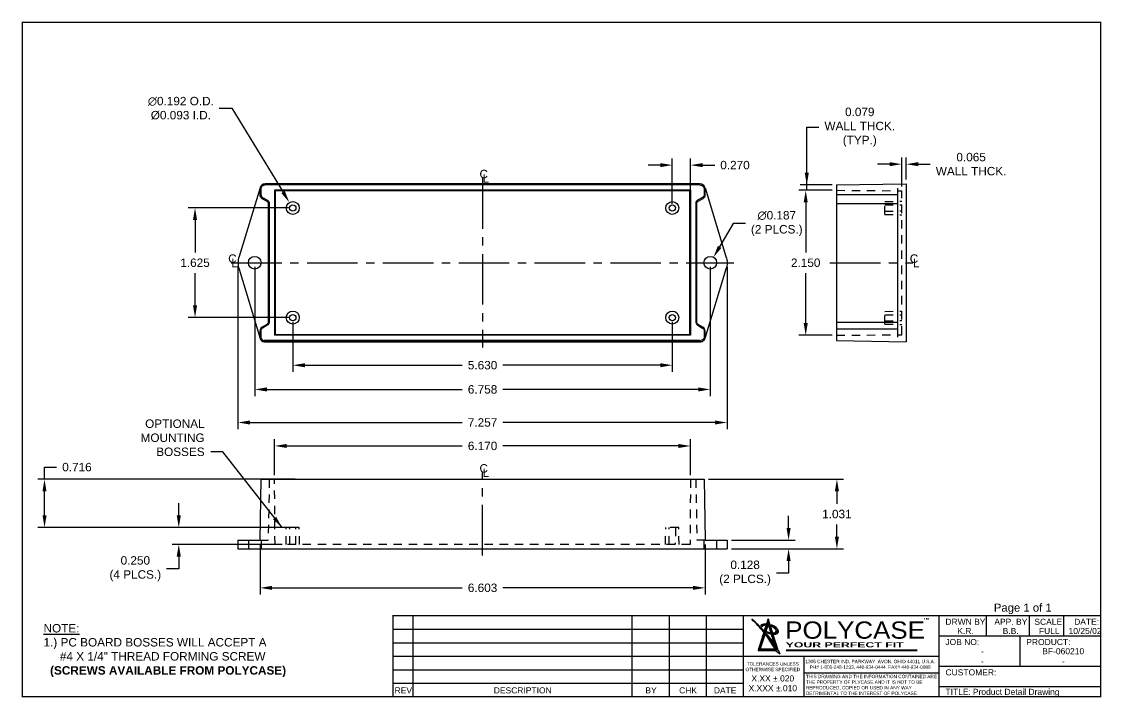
# Model space of a CAD drawing. Header units: inches. Extents: x -16.3 to 16, y 0 to 67.8.
# Drawn here: x -0.01 to 16.01, y -0.01 to 10.01 of the extents above; entities that cross this region are included whole.
import ezdxf
from ezdxf.enums import TextEntityAlignment as Align

# ---------------------------------------------------------------- set-up
doc = ezdxf.new("R2010")
doc.units = ezdxf.units.IN
doc.header["$MEASUREMENT"] = 0
doc.header["$PDMODE"] = 34
doc.header["$PDSIZE"] = 0.005
doc.linetypes.add('CENTER2', pattern=[1.125, 0.75, -0.125, 0.125, -0.125])
doc.linetypes.add('HIDDEN2', pattern=[0.1875, 0.125, -0.0625])
doc.layers.get('0').update_dxf_attribs({"linetype": 'CONTINUOUS'})
doc.layers.get('DEFPOINTS').update_dxf_attribs({"linetype": 'CONTINUOUS'})
doc.layers.add('BF-020215', color=14, linetype='CONTINUOUS')
doc.layers.add('BF060201', color=14, linetype='CONTINUOUS')
doc.styles.add('ROMANS', font='romab___.ttf', dxfattribs={"height": 0.125})
doc.styles.add('SANSSERIFBOLDOBLIQUE', font='sasbo___.pfb', dxfattribs={"width": 1.075, "height": 0.125})
doc.styles.get("Standard").update_dxf_attribs({"font": 'arial.ttf'})
doc.dimstyles.get("Standard").update_dxf_attribs({"dimtxt": 0.125, "dimasz": 0.18, "dimexe": 0.1, "dimexo": 0.0625, "dimgap": 0.09, "dimtad": 0, "dimtih": 1, "dimtoh": 1, "dimdec": 3, "dimzin": 0, "dimdsep": 46, "dimtxsty": 'Standard', "dimcen": 0.03, "dimclrd": 1, "dimclre": 1, "dimclrt": 4, "dimaunit": 1, "dimadec": 0, "dimazin": 0, "dimtfac": 1, "dimtdec": 1, "dimtofl": 0, "dimtmove": 0, "dimatfit": 3, "dimfxl": 1, "dimtolj": 1, "dimtzin": 0, "dimarcsym": 0})
doc.dimstyles.new('STANDARD$3', dxfattribs={"dimtxt": 0.125, "dimasz": 0.18, "dimexe": 0.1, "dimexo": 0.0625, "dimgap": 0.09, "dimtad": 0, "dimtih": 1, "dimtoh": 1, "dimdec": 3, "dimzin": 0, "dimdsep": 46, "dimtxsty": 'Standard', "dimcen": 0, "dimclrd": 1, "dimclre": 1, "dimclrt": 4, "dimaunit": 1, "dimadec": 0, "dimazin": 0, "dimtfac": 1, "dimtdec": 1, "dimtofl": 0, "dimtmove": 0, "dimatfit": 3, "dimfxl": 1, "dimtolj": 1, "dimtzin": 0, "dimarcsym": 0})
doc.dimstyles.new('STANDARD$7', dxfattribs={"dimtxt": 0.125, "dimasz": 0.18, "dimexe": 0.1, "dimexo": 0.0625, "dimgap": 0.09, "dimtad": 0, "dimtih": 1, "dimtoh": 1, "dimdec": 3, "dimzin": 0, "dimdsep": 46, "dimtxsty": 'Standard', "dimcen": 0.03, "dimclrd": 1, "dimclre": 1, "dimclrt": 4, "dimaunit": 1, "dimadec": 0, "dimazin": 0, "dimtfac": 1, "dimtdec": 1, "dimtofl": 0, "dimtmove": 0, "dimatfit": 3, "dimfxl": 1, "dimtolj": 1, "dimtzin": 0, "dimarcsym": 0})
pattern_1 = [(45, (-3.289467, -3.0012776), (-0.004010624, 0.004010624), []), (135, (-3.289467, -3.0012776), (-0.004010624, -0.004010624), [])]

# ---------------------------------------------------------------- blocks, each defined once
blk = doc.blocks.new('REVGRID')
at = {"color": 14}
for p, q in [((-5.2, 1), (0, 1)), ((-5.2, 0.8), (0, 0.8)), ((-5.2, 0.6), (0, 0.6)), ((-5.2, 0.4), (0, 0.4))]:
    blk.add_line(p, q, dxfattribs=at)
at = {"color": 14, "const_width": 0.02}
for points in [[(-5.2, 0), (-5.2, 1.2), (0, 1.2)], [(-5.2, 0.2), (0, 0.2)]]:
    blk.add_lwpolyline(points, dxfattribs=at)
at = {"color": 14}
for points in [[(-4.9, 0), (-4.9, 1.2)], [(-1.65, 0), (-1.65, 1.2)], [(-1.1, 0), (-1.1, 1.2)], [(-0.55, 0), (-0.55, 1.2)]]:
    blk.add_lwpolyline(points, dxfattribs=at)
at = {"color": 4}
for s, p in [('REV', (-5.047, 0.049)), ('DESCRIPTION', (-3.275, 0.049)), ('BY', (-1.372, 0.049)), ('CHK', (-0.822, 0.049)), ('DATE', (-0.272, 0.049))]:
    blk.add_text(s, height=0.09, dxfattribs=at).set_placement(p, align=Align.CENTER)
blk = doc.blocks.new('POLYCASELOGO')
h = blk.add_hatch()
h.set_pattern_fill('ANSI37', color=5, scale=0.045375, style=0)
h.set_pattern_definition(pattern_1)
edge = h.paths.add_edge_path()
edge.add_line((0.242, 0.375), (0.236, 0.357))
edge.add_arc((-1.139, -0.742), 1.76, 38.6083, 47.2021)
edge.add_arc((-1.004, -0.758), 1.684, 42.2607, 50.9427, ccw=False)
h = blk.add_hatch()
h.set_pattern_fill('ANSI37', color=5, scale=0.045375, style=0)
h.set_pattern_definition(pattern_1)
h.paths.add_polyline_path([(0.299, 0.555), (0.327, 0.467), (0.332, 0.449), (0.365, 0.345), (0.371, 0.327), (0.344, 0.33), (0.339, 0.348), (0.299, 0.474), (0.261, 0.354), (0.255, 0.333), (0.236, 0.357), (0.242, 0.375), (0.269, 0.46), (0.274, 0.476)])
h = blk.add_hatch()
h.set_pattern_fill('ANSI37', color=5, scale=0.045375, style=0)
h.set_pattern_definition(pattern_1)
h.paths.add_polyline_path([(0.184, 0.11), (0.401, 0.11), (0.414, 0.086), (0.151, 0.086), (0.236, 0.357), (0.255, 0.333)])
h = blk.add_hatch()
h.set_pattern_fill('ANSI37', color=5, scale=0.045375, style=0)
h.set_pattern_definition(pattern_1)
edge = h.paths.add_edge_path()
edge.add_line((0.274, 0.476), (0.269, 0.46))
edge.add_arc((0.261, 0.4), 0.0602, 82.8919, 145.8761)
edge.add_line((0.212, 0.434), (0.19, 0.455))
edge.add_arc((0.258, 0.36), 0.117, 82.1103, 125.2835, ccw=False)
h = blk.add_hatch()
h.set_pattern_fill('ANSI37', color=5, scale=0.045375, style=0)
h.set_pattern_definition(pattern_1)
edge = h.paths.add_edge_path()
edge.add_line((0.344, 0.33), (0.371, 0.327))
edge.add_arc((-1.004, -0.758), 1.684, 34.1845, 41.3025)
edge.add_arc((-1.139, -0.742), 1.76, 28.9558, 37.6535)
edge.add_line((0.344, 0.33), (0.389, 0.188))
edge.add_line((0.371, 0.327), (0.439, 0.11))
edge.add_line((0.255, 0.333), (0.261, 0.354))
edge.add_arc((-1.004, -0.758), 1.684, 28.1679, 31.0386)
edge.add_line((0.42, 0.076), (0.48, 0.037))
edge.add_arc((-1.139, -0.742), 1.76, 27.6696, 28.0594)
edge.add_line((0.401, 0.11), (0.414, 0.086))
h = blk.add_hatch()
h.set_pattern_fill('ANSI37', color=5, scale=0.045375, style=0)
h.set_pattern_definition(pattern_1)
edge = h.paths.add_edge_path()
edge.add_arc((0.368, 0.549), 0.203, 241.2726, 261.6979)
edge.add_line((0.339, 0.348), (0.344, 0.33))
edge.add_arc((0.379, 0.544), 0.217, 245.8146, 260.9815, ccw=False)
edge.add_line((0.289, 0.346), (0.27, 0.37))
h = blk.add_hatch()
h.set_pattern_fill('ANSI37', color=5, scale=0.045375, style=0)
h.set_pattern_definition(pattern_1)
edge = h.paths.add_edge_path()
edge.add_arc((0.293, 0.295), 0.159, 44.8945, 75.721)
edge.add_line((0.332, 0.449), (0.327, 0.467))
edge.add_arc((0.297, 0.284), 0.186, 38.7886, 80.8128, ccw=False)
edge.add_arc((0.391, 0.361), 0.0633, 6.4018, 37.4499, ccw=False)
edge.add_arc((0.417, 0.37), 0.0374, 284.5084, 357.5532, ccw=False)
edge.add_arc((0.384, 0.451), 0.125, 266.5103, 289.6986, ccw=False)
edge.add_arc((0.379, 0.544), 0.217, 267.9148, 269.5114, ccw=False)
edge.add_line((0.371, 0.327), (0.365, 0.345))
edge.add_arc((0.368, 0.549), 0.203, 269.0587, 275.3152)
edge.add_arc((0.389, 0.377), 0.0313, 266.7706, 394.9895)
edge.add_arc((0.362, 0.365), 0.0603, 30.5831, 44.1349)
at = {"color": 5}
for p, q in [((0.299, 0.555), (0.274, 0.476)), ((0.299, 0.555), (0.327, 0.467)), ((0.236, 0.357), (0.151, 0.086)), ((0.255, 0.333), (0.184, 0.11)), ((0.269, 0.46), (0.242, 0.375)), ((0.299, 0.474), (0.261, 0.354)), ((0.299, 0.474), (0.339, 0.348)), ((0.332, 0.449), (0.365, 0.345)), ((0.344, 0.33), (0.389, 0.188)), ((0.371, 0.327), (0.439, 0.11)), ((0.151, 0.086), (0.414, 0.086)), ((0.184, 0.11), (0.401, 0.11)), ((0.401, 0.11), (0.414, 0.086)), ((0.42, 0.076), (0.48, 0.037))]:
    blk.add_line(p, q, dxfattribs=at)
at = {"color": 5, "linetype": 'Continuous'}
for p, q in [((0.212, 0.434), (0.19, 0.455)), ((0.27, 0.37), (0.289, 0.346))]:
    blk.add_line(p, q, dxfattribs=at)
at = {"color": 5, "const_width": 0.0284}
blk.add_lwpolyline([(0.565, 0.087), (2.515, 0.087)], dxfattribs=at)
at = {"color": 5}
for centre, radius, start, end in [((-1.139, -0.742), 1.76, 38.6083, 47.2021), ((-1.004, -0.758), 1.684, 42.2607, 50.9427), ((-1.139, -0.742), 1.76, 28.9558, 37.6535), ((-1.004, -0.758), 1.684, 34.1845, 41.3025), ((-1.139, -0.742), 1.76, 27.6696, 28.0594), ((-1.004, -0.758), 1.684, 28.1679, 31.0386)]:
    blk.add_arc(centre, radius, start, end, dxfattribs=at)
at = {"color": 5, "linetype": 'Continuous'}
for centre, radius, start, end in [((0.258, 0.36), 0.117, 82.1103, 125.2835), ((0.261, 0.4), 0.0602, 82.8919, 145.8761), ((0.368, 0.549), 0.203, 241.2726, 261.6979), ((0.379, 0.544), 0.217, 245.8146, 260.9815), ((0.297, 0.284), 0.186, 38.7886, 80.8128), ((0.293, 0.295), 0.159, 44.8945, 75.721), ((0.368, 0.549), 0.203, 269.0587, 275.3152), ((0.379, 0.544), 0.217, 267.9148, 269.5114), ((0.384, 0.451), 0.125, 266.5103, 289.6986), ((0.389, 0.377), 0.0313, 266.7706, 34.9895), ((0.362, 0.365), 0.0603, 30.5831, 44.1349), ((0.417, 0.37), 0.0374, 284.5084, 357.5532), ((0.391, 0.361), 0.0633, 6.4018, 37.4499)]:
    blk.add_arc(centre, radius, start, end, dxfattribs=at)
at = {"color": 5, "linetype": 'Continuous', "style": 'SANSSERIFBOLDOBLIQUE', "width": 1.075}
blk.add_text('POLYCASE', height=0.2561, dxfattribs=at).set_placement((0.554, 0.26))
at = {"color": 5, "style": 'ROMANS'}
for s, height, width, p in [('TM', 0.0284, 1.4, (2.608, 0.541)), ('YOUR PERFECT FIT', 0.07565, 1.8, (0.561, 0.132))]:
    blk.add_text(s, height=height, dxfattribs=dict(at, width=width)).set_placement(p)
blk = doc.blocks.new('TITLEBLK')
at = {"color": 14, "const_width": 0.02}
for points in [[(-5.3, 1.2), (0, 1.2)], [(-2.4, 0), (-2.4, 1.2)], [(-1.697, 0.9), (-1.697, 1.2)], [(-1.061, 0.9), (-1.061, 1.2)], [(-0.551, 0.9), (-0.551, 1.2)], [(-2.4, 0.9), (0, 0.9)], [(-1.2, 0.45), (-1.2, 0.9)], [(-5.3, 0.6), (-2.4, 0.6)], [(-4.4, 0), (-4.4, 0.6)], [(-4.4, 0.35), (-2.4, 0.35)], [(-2.4, 0.45), (0, 0.45)], [(-2.4, 0.15), (0, 0.15)]]:
    blk.add_lwpolyline(points, dxfattribs=at)
at = {"color": 14}
blk.add_lwpolyline([(-5.3, 0, 0.02, 0.02, 0), (-5.3, 1.2, 0.02, 0.02, 0)], format="xyseb", dxfattribs=at)
blk.add_blockref('POLYCASELOGO', (-5.235, 0.6))
at = {"color": 4}
for s, p in [('DRWN BY', (-2.304, 1.066)), ('APP. BY', (-1.578, 1.066)), ('JOB NO:', (-2.305, 0.766)), ('PRODUCT:', (-1.105, 0.766)), ('CUSTOMER:', (-2.303, 0.316)), ('TITLE:', (-2.303, 0.027))]:
    blk.add_text(s, height=0.09, dxfattribs=at).set_placement(p)
for s, p in [('SCALE:', (-0.761, 1.066)), ('DATE:', (-0.209, 1.066))]:
    blk.add_text(s, height=0.09, dxfattribs=at).set_placement(p, align=Align.CENTER)
at = {"char_height": 0.05}
for s, insert, width, attachment_point in [('\\C4;TOLERANCES UNLESS\\POTHERWISE SPECIFIED', (-4.865, 0.445), 1.242, 5), ('{\\C4;1305 CHESTER IND. PARKWAY  AVON, OHIO 44011 U.S.A.\\PPH# 1-800-248-1233, 440-934-0444  FAX# 440-934-0088}', (-3.42, 0.476), 2, 5), ('\\C4;THIS DRAWING AND THE INFORMATION CONTAINED ARE THE PROPERTY OF PLYCASE AND IT IS NOT TO BE REPRODUCED, COPIED OR USED IN ANY WAY DETRIMENTAL TO THE INTEREST OF POLYCASE.', (-4.374, 0.325), 2, 1)]:
    blk.add_mtext(s, dxfattribs=dict(at, insert=insert, width=width, attachment_point=attachment_point))
at = {"color": 4, "flags": 8}
for tag, height, p in [('PAGES', 0.12, (-1.157, 1.321)), ('DRWN_BY', 0.09, (-2.005, 0.975)), ('APPRV_BY', 0.09, (-1.336, 0.975)), ('SCALE', 0.09, (-0.763, 0.975)), ('DATE', 0.09, (-0.232, 0.975)), ('JOB_NUMBER', 0.09, (-1.757, 0.675)), ('PRODUCT', 0.09, (-0.557, 0.675)), ('JOB_NUMBER', 0.09, (-1.757, 0.525)), ('PRODUCT', 0.09, (-0.557, 0.525))]:
    blk.add_attdef(tag, text='', height=height, dxfattribs=at).set_placement(p, align=Align.MIDDLE_CENTER)
for p in [(-4.865, 0.226), (-4.865, 0.081)]:
    blk.add_attdef('TOLERANCE', text='', height=0.09, dxfattribs=at).set_placement(p, align=Align.CENTER)
for tag, p in [('CUSTOMER_NAME', (-2.299, 0.197)), ('DRAWING_TITLE', (-1.897, 0.027))]:
    blk.add_attdef(tag, p, '', height=0.09, dxfattribs=at)
blk = doc.blocks.new('*D10')
at = {"layer": 'BF060201', "color": 1, "lineweight": -2, "transparency": 16777216}
for p, q in [((3.744, 3.286), (3.744, 3.818)), ((3.924, 3.718), (6.528, 3.718)), ((9.734, 3.718), (7.13, 3.718)), ((9.914, 3.286), (9.914, 3.818))]:
    blk.add_line(p, q, dxfattribs=at)
at = {"layer": 'BF060201', "color": 1, "transparency": 16777216}
for points in [[(3.924, 3.748), (3.924, 3.688), (3.744, 3.718)], [(9.734, 3.748), (9.734, 3.688), (9.914, 3.718)]]:
    blk.add_solid(points, dxfattribs=at)
at = {"layer": 'DEFPOINTS', "color": 0, "transparency": 16777216}
for p in [(3.744, 3.718), (3.744, 3.224), (9.914, 3.224)]:
    blk.add_point(p, dxfattribs=at)
at = {"layer": 'BF060201', "color": 4, "transparency": 16777216, "insert": (6.829, 3.718), "char_height": 0.125, "attachment_point": 5}
blk.add_mtext('\\A1;6.170', dxfattribs=at)
blk = doc.blocks.new('*D7')
at = {"layer": 'BF060201', "color": 1, "lineweight": -2, "transparency": 16777216}
for p, q in [((3.2, 6.372), (3.2, 3.966)), ((10.457, 6.372), (10.457, 3.966)), ((3.38, 4.066), (6.528, 4.066)), ((10.277, 4.066), (7.129, 4.066))]:
    blk.add_line(p, q, dxfattribs=at)
at = {"layer": 'BF060201', "color": 1, "transparency": 16777216}
for points in [[(3.38, 4.096), (3.38, 4.036), (3.2, 4.066)], [(10.277, 4.096), (10.277, 4.036), (10.457, 4.066)]]:
    blk.add_solid(points, dxfattribs=at)
at = {"layer": 'DEFPOINTS', "color": 0, "transparency": 16777216}
for p in [(3.2, 6.434), (10.457, 6.434), (3.2, 4.066)]:
    blk.add_point(p, dxfattribs=at)
at = {"layer": 'BF060201', "color": 4, "transparency": 16777216, "insert": (6.829, 4.066), "char_height": 0.125, "attachment_point": 5}
blk.add_mtext('\\A1;7.257', dxfattribs=at)
blk = doc.blocks.new('*D5')
at = {"layer": 'BF060201', "color": 1, "lineweight": -2, "transparency": 16777216}
for p, q in [((3.45, 6.372), (3.45, 4.456)), ((10.208, 6.372), (10.208, 4.456)), ((3.63, 4.556), (6.527, 4.556)), ((10.028, 4.556), (7.13, 4.556))]:
    blk.add_line(p, q, dxfattribs=at)
at = {"layer": 'BF060201', "color": 1, "transparency": 16777216}
for points in [[(3.63, 4.586), (3.63, 4.526), (3.45, 4.556)], [(10.028, 4.586), (10.028, 4.526), (10.208, 4.556)]]:
    blk.add_solid(points, dxfattribs=at)
at = {"layer": 'DEFPOINTS', "color": 0, "transparency": 16777216}
for p in [(3.45, 6.434), (10.208, 6.434), (3.45, 4.556)]:
    blk.add_point(p, dxfattribs=at)
at = {"layer": 'BF060201', "color": 4, "transparency": 16777216, "insert": (6.829, 4.556), "char_height": 0.125, "attachment_point": 5}
blk.add_mtext('\\A1;6.758', dxfattribs=at)
blk = doc.blocks.new('*D4')
at = {"layer": 'BF060201', "color": 1, "lineweight": -2, "transparency": 16777216}
for p, q in [((4.014, 5.559), (4.014, 4.815)), ((9.644, 5.559), (9.644, 4.815)), ((4.194, 4.915), (6.528, 4.915)), ((9.464, 4.915), (7.129, 4.915))]:
    blk.add_line(p, q, dxfattribs=at)
at = {"layer": 'BF060201', "color": 1, "transparency": 16777216}
for points in [[(4.194, 4.945), (4.194, 4.885), (4.014, 4.915)], [(9.464, 4.945), (9.464, 4.885), (9.644, 4.915)]]:
    blk.add_solid(points, dxfattribs=at)
at = {"layer": 'DEFPOINTS', "color": 0, "transparency": 16777216}
for p in [(4.014, 5.622), (9.644, 5.622), (9.644, 4.915)]:
    blk.add_point(p, dxfattribs=at)
at = {"layer": 'BF060201', "color": 4, "transparency": 16777216, "insert": (6.829, 4.915), "char_height": 0.125, "attachment_point": 5}
blk.add_mtext('\\A1;5.630', dxfattribs=at)
blk = doc.blocks.new('*D13')
at = {"layer": 'BF060201', "color": 1, "lineweight": -2, "transparency": 16777216}
for p, q in [((2.322, 2.688), (2.322, 2.868)), ((3.855, 2.508), (2.222, 2.508)), ((3.855, 2.258), (2.222, 2.258)), ((2.322, 2.078), (2.322, 1.898)), ((2.322, 1.898), (2.142, 1.898))]:
    blk.add_line(p, q, dxfattribs=at)
at = {"layer": 'BF060201', "color": 1, "transparency": 16777216}
for points in [[(2.292, 2.688), (2.352, 2.688), (2.322, 2.508)], [(2.292, 2.078), (2.352, 2.078), (2.322, 2.258)]]:
    blk.add_solid(points, dxfattribs=at)
at = {"layer": 'DEFPOINTS', "color": 0, "transparency": 16777216}
for p in [(3.917, 2.508), (2.322, 2.258), (3.917, 2.258)]:
    blk.add_point(p, dxfattribs=at)
at = {"layer": 'BF060201', "color": 4, "transparency": 16777216, "insert": (1.677, 1.898), "char_height": 0.125, "attachment_point": 5}
blk.add_mtext('\\A1;0.250\\P(4 PLCS.)', dxfattribs=at)
blk = doc.blocks.new('CL')
at = {"color": 4}
for s, p in [('C', (-0.045, -0.001)), ('L', (0.002, -0.066))]:
    blk.add_text(s, height=0.125, dxfattribs=at).set_placement(p)
blk = doc.blocks.new('*D15')
at = {"layer": 'BF060201', "color": 1, "lineweight": -2, "transparency": 16777216}
for p, q in [((2.922, 8.725), (3.11, 8.725)), ((3.11, 8.725), (3.87, 7.482))]:
    blk.add_line(p, q, dxfattribs=at)
at = {"layer": 'BF060201', "color": 1, "transparency": 16777216}
blk.add_solid([(3.895, 7.498), (3.844, 7.467), (3.963, 7.329)], dxfattribs=at)
at = {"layer": 'DEFPOINTS', "color": 0, "transparency": 16777216}
for p in [(3.963, 7.329), (4.064, 7.165)]:
    blk.add_point(p, dxfattribs=at)
at = {"layer": 'BF060201', "color": 4, "transparency": 16777216, "insert": (2.353, 8.725), "char_height": 0.125, "attachment_point": 5}
blk.add_mtext('\\A1;∅0.192 O.D.\\P%%c0.093 I.D.', dxfattribs=at)
blk = doc.blocks.new('*D6')
at = {"layer": 'BF060201', "color": 1, "lineweight": -2, "transparency": 16777216}
for p, q in [((3.951, 7.247), (2.463, 7.247)), ((2.563, 7.067), (2.563, 6.588)), ((2.563, 5.802), (2.563, 6.28)), ((3.951, 5.622), (2.463, 5.622))]:
    blk.add_line(p, q, dxfattribs=at)
at = {"layer": 'BF060201', "color": 1, "transparency": 16777216}
for points in [[(2.533, 7.067), (2.593, 7.067), (2.563, 7.247)], [(2.533, 5.802), (2.593, 5.802), (2.563, 5.622)]]:
    blk.add_solid(points, dxfattribs=at)
at = {"layer": 'DEFPOINTS', "color": 0, "transparency": 16777216}
for p in [(4.014, 7.247), (2.563, 5.622), (4.014, 5.622)]:
    blk.add_point(p, dxfattribs=at)
at = {"layer": 'BF060201', "color": 4, "transparency": 16777216, "insert": (2.563, 6.434), "char_height": 0.125, "attachment_point": 5}
blk.add_mtext('\\A1;1.625', dxfattribs=at)
blk = doc.blocks.new('*D12')
at = {"layer": 'BF060201', "color": 1, "lineweight": -2, "transparency": 16777216}
for p, q in [((11.369, 2.501), (11.369, 2.681)), ((10.52, 2.321), (11.469, 2.321)), ((10.52, 2.193), (11.469, 2.193)), ((11.369, 2.013), (11.369, 1.833)), ((11.369, 1.833), (11.189, 1.833))]:
    blk.add_line(p, q, dxfattribs=at)
at = {"layer": 'BF060201', "color": 1, "transparency": 16777216}
for points in [[(11.339, 2.501), (11.399, 2.501), (11.369, 2.321)], [(11.339, 2.013), (11.399, 2.013), (11.369, 2.193)]]:
    blk.add_solid(points, dxfattribs=at)
at = {"layer": 'DEFPOINTS', "color": 0, "transparency": 16777216}
for p in [(10.457, 2.321), (10.457, 2.193), (11.369, 2.193)]:
    blk.add_point(p, dxfattribs=at)
at = {"layer": 'BF060201', "color": 4, "transparency": 16777216, "insert": (10.724, 1.833), "char_height": 0.125, "attachment_point": 5}
blk.add_mtext('\\A1;0.128\\P(2 PLCS.)', dxfattribs=at)
blk = doc.blocks.new('*D11')
at = {"layer": 'BF060201', "color": 1, "lineweight": -2, "transparency": 16777216}
for p, q in [((10.18, 3.224), (12.186, 3.224)), ((12.086, 3.044), (12.086, 2.862)), ((12.086, 2.373), (12.086, 2.554)), ((10.52, 2.193), (12.186, 2.193))]:
    blk.add_line(p, q, dxfattribs=at)
at = {"layer": 'BF060201', "color": 1, "transparency": 16777216}
for points in [[(12.056, 3.044), (12.116, 3.044), (12.086, 3.224)], [(12.056, 2.373), (12.116, 2.373), (12.086, 2.193)]]:
    blk.add_solid(points, dxfattribs=at)
at = {"layer": 'DEFPOINTS', "color": 0, "transparency": 16777216}
for p in [(10.117, 3.224), (10.457, 2.193), (12.086, 2.193)]:
    blk.add_point(p, dxfattribs=at)
at = {"layer": 'BF060201', "color": 4, "transparency": 16777216, "insert": (12.086, 2.708), "char_height": 0.125, "attachment_point": 5}
blk.add_mtext('\\A1;1.031', dxfattribs=at)
blk = doc.blocks.new('*D14')
at = {"color": 1, "lineweight": -2, "transparency": 16777216}
for p, q in [((12.867, 7.896), (12.687, 7.896)), ((13.047, 7.563), (13.047, 7.996)), ((13.112, 7.667), (13.112, 7.996)), ((13.292, 7.896), (13.472, 7.896))]:
    blk.add_line(p, q, dxfattribs=at)
at = {"color": 1, "transparency": 16777216}
for points in [[(12.867, 7.926), (12.867, 7.866), (13.047, 7.896)], [(13.292, 7.926), (13.292, 7.866), (13.112, 7.896)]]:
    blk.add_solid(points, dxfattribs=at)
at = {"layer": 'DEFPOINTS', "color": 0, "transparency": 16777216}
for p in [(13.112, 7.896), (13.112, 7.604), (13.047, 7.501)]:
    blk.add_point(p, dxfattribs=at)
at = {"color": 4, "transparency": 16777216, "insert": (14.077, 7.896), "char_height": 0.125, "attachment_point": 5}
blk.add_mtext('\\A1;0.065\\PWALL THCK.', dxfattribs=at)
blk = doc.blocks.new('*D8')
at = {"layer": 'BF060201', "color": 1, "lineweight": -2, "transparency": 16777216}
for p, q in [((11.639, 7.768), (11.639, 8.444)), ((11.639, 7.588), (11.639, 8.444)), ((11.639, 8.444), (11.819, 8.444)), ((12.018, 7.588), (11.539, 7.588)), ((11.639, 7.509), (11.639, 7.588)), ((12.018, 7.509), (11.539, 7.509))]:
    blk.add_line(p, q, dxfattribs=at)
at = {"layer": 'BF060201', "color": 1, "transparency": 16777216}
blk.add_solid([(11.609, 7.768), (11.669, 7.768), (11.639, 7.588)], dxfattribs=at)
at = {"layer": 'DEFPOINTS', "color": 0, "transparency": 16777216}
for p in [(11.639, 7.588), (12.081, 7.588), (12.081, 7.509)]:
    blk.add_point(p, dxfattribs=at)
at = {"layer": 'BF060201', "color": 4, "transparency": 16777216, "insert": (12.425, 8.444), "char_height": 0.125, "attachment_point": 5}
blk.add_mtext('\\A1;0.079\\PWALL THCK.\\P(TYP.)', dxfattribs=at)
blk = doc.blocks.new('*D9')
at = {"layer": 'BF060201', "color": 1, "lineweight": -2, "transparency": 16777216}
for p, q in [((10.549, 7.016), (10.346, 6.67)), ((10.729, 7.016), (10.549, 7.016))]:
    blk.add_line(p, q, dxfattribs=at)
at = {"layer": 'BF060201', "color": 1, "transparency": 16777216}
blk.add_solid([(10.32, 6.685), (10.372, 6.655), (10.255, 6.515)], dxfattribs=at)
at = {"layer": 'DEFPOINTS', "color": 0, "transparency": 16777216}
for p in [(10.255, 6.515), (10.16, 6.354)]:
    blk.add_point(p, dxfattribs=at)
at = {"layer": 'BF060201', "color": 4, "transparency": 16777216, "insert": (11.194, 7.016), "char_height": 0.125, "attachment_point": 5}
blk.add_mtext('\\A1;∅0.187\\P(2 PLCS.)', dxfattribs=at)
blk = doc.blocks.new('*D16')
at = {"layer": 'BF060201', "color": 1, "lineweight": -2, "transparency": 16777216}
for p, q in [((12.018, 7.509), (11.523, 7.509)), ((11.623, 7.329), (11.623, 6.588)), ((11.623, 5.539), (11.623, 6.28)), ((12.018, 5.359), (11.523, 5.359))]:
    blk.add_line(p, q, dxfattribs=at)
at = {"layer": 'BF060201', "color": 1, "transparency": 16777216}
for points in [[(11.593, 7.329), (11.653, 7.329), (11.623, 7.509)], [(11.593, 5.539), (11.653, 5.539), (11.623, 5.359)]]:
    blk.add_solid(points, dxfattribs=at)
at = {"layer": 'DEFPOINTS', "color": 0, "transparency": 16777216}
for p in [(12.081, 7.509), (11.623, 5.359), (12.081, 5.359)]:
    blk.add_point(p, dxfattribs=at)
at = {"layer": 'BF060201', "color": 4, "transparency": 16777216, "insert": (11.623, 6.434), "char_height": 0.125, "attachment_point": 5}
blk.add_mtext('\\A1;2.150', dxfattribs=at)
blk = doc.blocks.new('*D17')
at = {"color": 1, "lineweight": -2, "transparency": 16777216}
for p, q in [((3.527, 2.258), (3.527, 1.514)), ((10.13, 2.258), (10.13, 1.514)), ((3.707, 1.614), (6.527, 1.614)), ((9.95, 1.614), (7.13, 1.614))]:
    blk.add_line(p, q, dxfattribs=at)
at = {"color": 1, "transparency": 16777216}
for points in [[(3.707, 1.644), (3.707, 1.584), (3.527, 1.614)], [(9.95, 1.644), (9.95, 1.584), (10.13, 1.614)]]:
    blk.add_solid(points, dxfattribs=at)
at = {"layer": 'DEFPOINTS', "color": 0, "transparency": 16777216}
for p in [(3.527, 2.321), (10.13, 2.321), (10.13, 1.614)]:
    blk.add_point(p, dxfattribs=at)
at = {"color": 4, "transparency": 16777216, "insert": (6.829, 1.614), "char_height": 0.125, "attachment_point": 5}
blk.add_mtext('\\A1;6.603', dxfattribs=at)
blk = doc.blocks.new('*D18')
at = {"color": 1, "lineweight": -2, "transparency": 16777216}
for p, q in [((9.464, 7.882), (9.284, 7.882)), ((9.644, 7.309), (9.644, 7.982)), ((9.914, 7.309), (9.914, 7.982)), ((10.094, 7.882), (10.274, 7.882))]:
    blk.add_line(p, q, dxfattribs=at)
at = {"color": 1, "transparency": 16777216}
for points in [[(9.464, 7.912), (9.464, 7.852), (9.644, 7.882)], [(10.094, 7.912), (10.094, 7.852), (9.914, 7.882)]]:
    blk.add_solid(points, dxfattribs=at)
at = {"layer": 'DEFPOINTS', "color": 0, "transparency": 16777216}
for p in [(9.914, 7.882), (9.644, 7.247), (9.914, 7.247)]:
    blk.add_point(p, dxfattribs=at)
at = {"color": 4, "transparency": 16777216, "insert": (10.574, 7.882), "char_height": 0.125, "attachment_point": 5}
blk.add_mtext('\\A1;0.270', dxfattribs=at)
blk = doc.blocks.new('*D19')
at = {"color": 1, "lineweight": -2, "transparency": 16777216}
for p, q in [((0.33, 3.224), (0.33, 3.404)), ((0.33, 3.404), (0.51, 3.404)), ((4.047, 3.224), (0.23, 3.224)), ((0.33, 2.688), (0.33, 3.044)), ((4.047, 2.508), (0.23, 2.508))]:
    blk.add_line(p, q, dxfattribs=at)
at = {"color": 1, "transparency": 16777216}
for points in [[(0.3, 3.044), (0.36, 3.044), (0.33, 3.224)], [(0.3, 2.688), (0.36, 2.688), (0.33, 2.508)]]:
    blk.add_solid(points, dxfattribs=at)
at = {"layer": 'DEFPOINTS', "color": 0, "transparency": 16777216}
for p in [(0.33, 3.224), (4.11, 3.224), (4.11, 2.508)]:
    blk.add_point(p, dxfattribs=at)
at = {"color": 4, "transparency": 16777216, "insert": (0.811, 3.404), "char_height": 0.125, "attachment_point": 5}
blk.add_mtext('\\A1;0.716', dxfattribs=at)

msp = doc.modelspace()

# ---------------------------------------------------------------- linework, layer by layer
at = {"color": 4, "linetype": 'HIDDEN2'}
msp.add_line((9.9076, 2.2577), (3.7495, 2.2577), dxfattribs=at)
at = {"color": 14, "const_width": 0.02}
msp.add_lwpolyline([(16, 0), (16, 10), (0, 10), (0, 0)], close=True, dxfattribs=at)
at = {"layer": 'BF-020215', "linetype": 'Continuous'}
for p, q in [((10.052, 7.5883), (3.6063, 7.5883)), ((3.5876, 5.2803), (10.0681, 5.2803))]:
    msp.add_line(p, q, dxfattribs=at)
msp.add_lwpolyline([(10.052, 7.6043), (3.6051, 7.6043, 0.3955254), (3.524, 7.5233), (3.524, 7.4443, 0.2679492), (3.5565, 7.388), (3.629, 7.3469, -0.2679492), (3.6485, 7.3132), (3.6486, 5.5527, -0.2679492), (3.6291, 5.5189), (3.5579, 5.4778, 0.2708181), (3.5268, 5.4216), (3.5268, 5.3293, 0.4142136), (3.5918, 5.2643), (10.0653, 5.2643, 0.4142136), (10.1303, 5.3293), (10.1303, 5.4216, 0.2708181), (10.0992, 5.4778), (10.028, 5.5189, -0.2679492), (10.0085, 5.5527), (10.0086, 7.3132, -0.2679492), (10.0281, 7.3469), (10.1005, 7.388, 0.2679492), (10.133, 7.4443), (10.133, 7.5233, 0.4139689), (10.052, 7.6043)], format="xyb", dxfattribs=at)
msp.add_lwpolyline([(3.6196, 5.2643), (9.9554, 5.2643)], dxfattribs=at)
at = {"layer": 'BF060201', "color": 1, "linetype": 'CENTER2'}
for p, q in [((6.8285, 7.6883), (6.8285, 5.1803)), ((3.1002, 6.4343), (10.557, 6.4343)), ((11.9809, 6.4343), (13.2119, 6.4343)), ((6.8285, 2.0927), (6.8285, 3.3237))]:
    msp.add_line(p, q, dxfattribs=at)
at = {"layer": 'BF060201'}
for p, q in [((12.0809, 7.5883), (13.1119, 7.6043)), ((12.0809, 7.5883), (12.0809, 5.2803)), ((12.9869, 7.5393), (12.9869, 5.3293)), ((13.1119, 7.6043), (13.1119, 5.2643)), ((9.9135, 7.5093), (3.7435, 7.5093)), ((3.7435, 7.5093), (3.7435, 5.3593)), ((9.9026, 7.5009), (3.7545, 7.5009)), ((3.7545, 5.3677), (3.7545, 7.5009)), ((9.9026, 5.3677), (9.9026, 7.5009)), ((9.9135, 7.5093), (9.9135, 5.3593)), ((12.0809, 7.4443), (12.9869, 7.4443)), ((12.0809, 7.3132), (12.9869, 7.3132)), ((12.0809, 5.5527), (12.9869, 5.5527)), ((12.0809, 5.4541), (12.9869, 5.4541)), ((9.9135, 5.3593), (3.7435, 5.3593)), ((9.9026, 5.3677), (3.7545, 5.3677)), ((10.0493, 5.2803), (3.6064, 5.2803)), ((12.0809, 5.2803), (13.1119, 5.2643)), ((3.54, 3.2237), (3.5268, 2.3207)), ((3.54, 3.2237), (10.117, 3.2237)), ((10.117, 3.2237), (10.1303, 2.3207)), ((3.2, 2.3207), (3.5268, 2.3207)), ((3.2, 2.3207), (3.2, 2.1927)), ((10.1303, 2.3207), (10.457, 2.3207)), ((10.457, 2.3207), (10.457, 2.1927)), ((3.2, 2.1927), (10.457, 2.1927))]:
    msp.add_line(p, q, dxfattribs=at)
at = {"layer": 'BF060201', "color": 4, "linetype": 'HIDDEN2'}
for p, q in [((12.0809, 7.5093), (13.0469, 7.5009)), ((13.0469, 5.3677), (13.0469, 7.5009)), ((12.7969, 7.3428), (13.0469, 7.3472)), ((12.7969, 7.1508), (12.7969, 7.3428)), ((12.7969, 7.2933), (13.0469, 7.2911)), ((12.7969, 7.2003), (13.0469, 7.2025)), ((12.7969, 7.1508), (13.0469, 7.1464)), ((12.7969, 5.7133), (13.0469, 5.7177)), ((12.7969, 5.5253), (12.7969, 5.7133)), ((12.7969, 5.6643), (13.0469, 5.6621)), ((12.7969, 5.5743), (13.0469, 5.5765)), ((12.7969, 5.5253), (13.0469, 5.5209)), ((12.0809, 5.3593), (13.0469, 5.3677)), ((3.6646, 3.2237), (3.6486, 2.3207)), ((3.7495, 2.2577), (3.7435, 3.2237)), ((9.9135, 3.2237), (9.9076, 2.2577)), ((9.9925, 3.2237), (10.0085, 2.3207)), ((3.9132, 2.2577), (3.9175, 2.5077)), ((4.1095, 2.5077), (3.917, 2.5077)), ((3.9692, 2.2577), (3.967, 2.5077)), ((4.0579, 2.2577), (4.06, 2.5077)), ((4.1139, 2.2577), (4.1095, 2.5077)), ((9.5432, 2.2577), (9.5475, 2.5077)), ((9.7395, 2.5077), (9.5475, 2.5077)), ((9.5992, 2.2577), (9.597, 2.5077)), ((9.69, 2.5077), (9.6879, 2.2577)), ((9.7439, 2.2577), (9.7395, 2.5077)), ((3.356, 2.3207), (3.356, 2.1927)), ((3.5268, 2.3207), (3.6486, 2.3207)), ((3.543, 2.3207), (3.543, 2.1927)), ((10.1303, 2.3207), (10.0085, 2.3207)), ((10.114, 2.3207), (10.114, 2.1927)), ((10.301, 2.3207), (10.301, 2.1927))]:
    msp.add_line(p, q, dxfattribs=at)
at = {"layer": 'BF060201'}
for points in [[(3.5276, 7.545), (3.2181, 6.5277, 0.193705), (3.2181, 6.341), (3.5296, 5.3105)], [(3.6051, 7.5883, 0.4142136), (3.5401, 7.5233), (3.5401, 7.4443, 0.2679492), (3.5646, 7.4019), (3.637, 7.3608, -0.2678829), (3.6645, 7.3132), (3.6646, 5.5527, -0.2093871), (3.6343, 5.5066), (3.5631, 5.4655, 0.2631273), (3.54, 5.4246), (3.54, 5.3301, 0.3943586), (3.5876, 5.2803, 0.4109891)], [(10.052, 7.5883, -0.4142136), (10.117, 7.5233), (10.117, 7.4443, -0.2679492), (10.0925, 7.4019), (10.02, 7.3608, 0.2678829), (9.9925, 7.3132), (9.9925, 5.5527, 0.2093871), (10.0228, 5.5066), (10.0939, 5.4655, -0.2631273), (10.1171, 5.4246), (10.117, 5.3301, -0.4109891), (10.0667, 5.2803, -0.4109891)], [(10.1295, 7.5468), (10.439, 6.5277, -0.193705), (10.439, 6.341), (10.1275, 5.3105)]]:
    msp.add_lwpolyline(points, format="xyb", dxfattribs=at)
msp.add_lwpolyline([(9.9774, 5.2803), (3.5904, 5.2803)], dxfattribs=at)
for centre, radius in [((4.0135, 7.2468), 0.096), ((4.0135, 7.2468), 0.0465), ((9.6435, 7.2468), 0.096), ((9.6435, 7.2468), 0.0465), ((3.4495, 6.4343), 0.0935), ((10.2075, 6.4343), 0.0935), ((4.0135, 5.6218), 0.096), ((4.0135, 5.6218), 0.0465), ((9.6435, 5.6218), 0.096), ((9.6435, 5.6218), 0.0465)]:
    msp.add_circle(centre, radius, dxfattribs=at)

# ---------------------------------------------------------------- block references
for name, p in [('CL', (6.8285, 7.6883)), ('CL', (3.1002, 6.4343)), ('CL', (13.2119, 6.4343)), ('CL', (6.8285, 3.3237)), ('REVGRID', (10.7, 0))]:
    msp.add_blockref(name, p)
ref = msp.add_blockref('TITLEBLK', (16, 0))
ref.add_attrib('DRWN_BY', 'K.R.', dxfattribs={"color": 4, "height": 0.09, "flags": 8}).set_placement((13.9949, 0.975), align=Align.MIDDLE_CENTER)
ref.add_attrib('APPRV_BY', 'B.B.', dxfattribs={"color": 4, "height": 0.09, "flags": 8}).set_placement((14.6643, 0.975), align=Align.MIDDLE_CENTER)
ref.add_attrib('SCALE', 'FULL', dxfattribs={"color": 4, "height": 0.09, "flags": 8}).set_placement((15.237, 0.975), align=Align.MIDDLE_CENTER)
ref.add_attrib('DATE', '10/25/02', dxfattribs={"color": 4, "height": 0.09, "flags": 8}).set_placement((15.7676, 0.975), align=Align.MIDDLE_CENTER)
ref.add_attrib('JOB_NUMBER', '-', dxfattribs={"color": 4, "height": 0.09, "flags": 8}).set_placement((14.2433, 0.675), align=Align.MIDDLE_CENTER)
ref.add_attrib('PRODUCT', 'BF-060210', dxfattribs={"color": 4, "height": 0.09, "flags": 8}).set_placement((15.4433, 0.675), align=Align.MIDDLE_CENTER)
ref.add_attrib('JOB_NUMBER', '-', dxfattribs={"color": 4, "height": 0.09, "flags": 8}).set_placement((14.2433, 0.525), align=Align.MIDDLE_CENTER)
ref.add_attrib('PRODUCT', '-', dxfattribs={"color": 4, "height": 0.09, "flags": 8}).set_placement((15.4433, 0.525), align=Align.MIDDLE_CENTER)
ref.add_attrib('DRAWING_TITLE', 'Product Detail Drawing', (14.1032, 0.0274), dxfattribs={"color": 4, "height": 0.09, "flags": 8})
ref.add_attrib('PAGES', 'Page 1 of 1', dxfattribs={"color": 4, "height": 0.12, "flags": 8}).set_placement((14.8433, 1.3213), align=Align.MIDDLE_CENTER)
ref.add_attrib('TOLERANCE', 'X.XX %%P.020', dxfattribs={"color": 4, "height": 0.09, "flags": 8}).set_placement((11.1351, 0.226), align=Align.CENTER)
ref.add_attrib('TOLERANCE', 'X.XXX %%P.010', dxfattribs={"color": 4, "height": 0.09, "flags": 8}).set_placement((11.1351, 0.0814), align=Align.CENTER)

# ---------------------------------------------------------------- texts
at = {"color": 4, "char_height": 0.125}
for s, insert, attachment_point in [('\\A1;', (4.5985, 7.2292), 4), ('\\A1;', (4.9985, 7.2292), 4), ('OPTIONAL\\PMOUNTING\\PBOSSES', (2.7056, 3.5673), 9), ('\\LNOTE:\\P\\l1.) PC BOARD BOSSES WILL ACCEPT A\\P     #4 X 1/4" THREAD FORMING SCREW\\P  \\fArial|b1|i0|c0|p34;(SCREWS AVAILABLE FROM POLYCASE)', (0.3155, 0.6841), 4)]:
    msp.add_mtext(s, dxfattribs=dict(at, insert=insert, attachment_point=attachment_point))

# ---------------------------------------------------------------- dimensions: what is measured, and where the dimension line sits
dim = msp.add_linear_dim(base=(13.1119, 7.8957), p1=(13.0469, 7.5009), p2=(13.1119, 7.6043), text='<>\\PWALL THCK.', dimstyle='Standard')
dim.commit()
dim.dimension.update_dxf_attribs({"geometry": '*D14', "text_midpoint": (14.0772, 7.8957)})
for base, p1, p2, picture, middle in [((9.9135, 7.8823), (9.6435, 7.2468), (9.9135, 7.2468), '*D18', (10.5742, 7.8823)), ((10.13029, 1.61419), (3.5268, 2.32073), (10.13029, 2.32073), '*D17', (6.82854, 1.61419))]:
    dim = msp.add_linear_dim(base=base, p1=p1, p2=p2, dimstyle='Standard', override={"dimaunit": 0, "dimadec": 2, "dimtdec": 3})
    dim.commit()
    dim.dimension.update_dxf_attribs({"geometry": picture, "text_midpoint": middle})
dim = msp.add_linear_dim(base=(0.3299, 3.2237), p1=(4.1095, 2.5077), p2=(4.1095, 3.2237), angle=90, dimstyle='Standard', override={"dimaunit": 0, "dimadec": 2, "dimtdec": 3})
dim.commit()
dim.dimension.update_dxf_attribs({"geometry": '*D19', "text_midpoint": (0.8107, 3.4037)})
at = {"layer": 'BF060201'}
for p1, p2, text, picture, middle in [((4.0636, 7.1649), (3.9635, 7.3287), '<> O.D.\\P%%c0.093 I.D.', '*D15', (2.3531, 8.7252)), ((10.1602, 6.3537), (10.2549, 6.5149), '<>\\P(2 PLCS.)', '*D9', (11.1939, 7.0158))]:
    dim = msp.add_diameter_dim_2p(p1=p1, p2=p2, text=text, dimstyle='STANDARD$3', dxfattribs=at)
    dim.commit()
    dim.dimension.update_dxf_attribs({"geometry": picture, "text_midpoint": middle, "dimtype": 163})
dim = msp.add_linear_dim(base=(11.6393, 7.5883), p1=(12.0809, 7.5093), p2=(12.0809, 7.5883), angle=90, text='<>\\PWALL THCK.\\P(TYP.)', dimstyle='Standard', override={"dimsd1": 1}, dxfattribs=at)
dim.commit()
dim.dimension.update_dxf_attribs({"geometry": '*D8', "text_midpoint": (12.4246, 8.4443), "dimtype": 160})
for base, p1, p2, picture, middle in [((11.6234, 5.3593), (12.0809, 7.5093), (12.0809, 5.3593), '*D16', (11.6234, 6.4343)), ((2.5631, 5.6218), (4.0135, 7.2468), (4.0135, 5.6218), '*D6', (2.5631, 6.4343))]:
    dim = msp.add_linear_dim(base=base, p1=p1, p2=p2, angle=90, dimstyle='Standard', dxfattribs=at)
    dim.commit()
    dim.dimension.update_dxf_attribs({"geometry": picture, "text_midpoint": middle})
dim = msp.add_linear_dim(base=(3.2, 4.0659), p1=(10.457, 6.4343), p2=(3.2, 6.4343), dimstyle='Standard', dxfattribs=at)
dim.commit()
dim.dimension.update_dxf_attribs({"geometry": '*D7', "text_midpoint": (6.8285, 4.0659), "dimtype": 160})
for base, p1, p2, picture, middle in [((3.4495, 4.5556), (10.2075, 6.4343), (3.4495, 6.4343), '*D5', (6.8285, 4.5556)), ((9.6435, 4.9146), (4.0135, 5.6218), (9.6435, 5.6218), '*D4', (6.8285, 4.9146)), ((3.7435, 3.7176), (9.9135, 3.2237), (3.7435, 3.2237), '*D10', (6.8285, 3.7176))]:
    dim = msp.add_linear_dim(base=base, p1=p1, p2=p2, dimstyle='Standard', dxfattribs=at)
    dim.commit()
    dim.dimension.update_dxf_attribs({"geometry": picture, "text_midpoint": middle})
dim = msp.add_linear_dim(base=(12.0861, 2.1927), p1=(10.117, 3.2237), p2=(10.457, 2.1927), angle=90, dimstyle='Standard', dxfattribs=at)
dim.commit()
dim.dimension.update_dxf_attribs({"geometry": '*D11', "text_midpoint": (12.0861, 2.7082), "dimtype": 160})
dim = msp.add_linear_dim(base=(2.3219, 2.2577), p1=(3.917, 2.5077), p2=(3.917, 2.2577), angle=90, text='<>\\P(4 PLCS.)', dimstyle='Standard', dxfattribs=at)
dim.commit()
dim.dimension.update_dxf_attribs({"geometry": '*D13', "text_midpoint": (1.677, 1.8977)})
dim = msp.add_linear_dim(base=(11.3685, 2.1927), p1=(10.457, 2.3207), p2=(10.457, 2.1927), angle=90, text='<>\\P(2 PLCS.)', dimstyle='Standard', dxfattribs=at)
dim.commit()
dim.dimension.update_dxf_attribs({"geometry": '*D12', "text_midpoint": (10.7237, 1.8327), "dimtype": 160})

# ---------------------------------------------------------------- leaders
at = {"annotation_type": 0, "has_hookline": 1, "hookline_direction": 1, "text_width": 0.9268}
msp.add_leader([(3.8545, 2.5077), (2.9756, 3.6298), (2.7956, 3.6298)], dimstyle='STANDARD$7', override={"dimgap": 0.09, "dimtad": 0}, dxfattribs=at)

doc.saveas('drawing.dxf')
